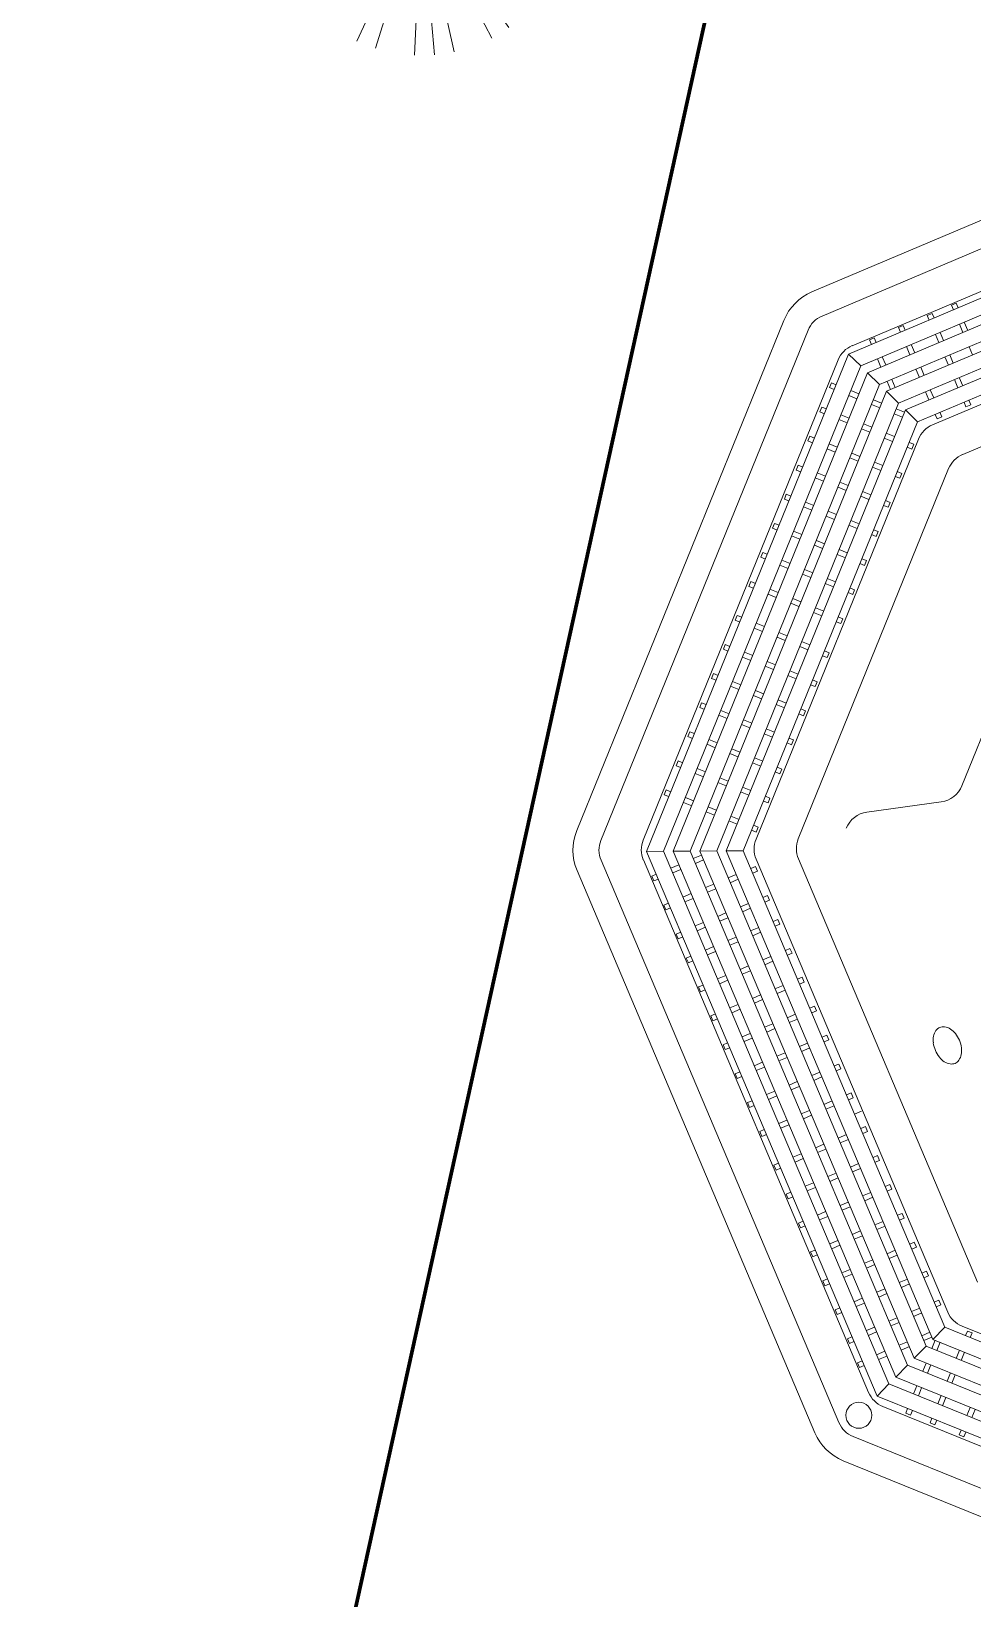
# Model space of a CAD drawing. Header units: millimetres. Extents: x 111 to 1506, y 14 to 566.
# Drawn here: x 230.77 to 232.576, y 185.044 to 188.053 of the extents above; entities that cross this region are included whole.
import ezdxf

# ---------------------------------------------------------------- set-up
doc = ezdxf.new("R2010")
doc.units = ezdxf.units.MM
for name, color, linetype, lineweight in [('G', 254, 'Continuous', 5), ('PALMERAS114', 114, 'Continuous', 5), ('PLUMA 0.05', 240, 'Continuous', 5)]:
    doc.layers.add(name, color=color, linetype=linetype, lineweight=lineweight)
doc.styles.add('ATTR', font='romans.shx', dxfattribs={"width": 0.8, "height": 2.52})

# ---------------------------------------------------------------- blocks, each defined once
blk = doc.blocks.new('EVG7')
for p, q in [((-6.59, 19.1), (-16.71, 56.87)), ((-3.91, 19.67), (-9.01, 58.4)), ((1.55, 19.67), (6.65, 58.4)), ((4.23, 19.1), (14.35, 56.87)), ((-11.62, 16.99), (-31.18, 50.87)), ((-9.21, 18.3), (-24.14, 54.35)), ((6.85, 18.3), (21.78, 54.35)), ((9.26, 16.99), (28.82, 50.87)), ((-13.82, 15.38), (-37.7, 46.51)), ((-16, 13.74), (-43.6, 41.34)), ((-17.84, 11.7), (-48.78, 35.44)), ((15.48, 11.7), (46.42, 35.44)), ((17.04, 9.43), (50.78, 28.91)), ((-20.59, 6.96), (-56.61, 21.87)), ((18.24, 6.96), (54.25, 21.87)), ((-21.61, 4.39), (-59.13, 14.44)), ((19.8, 1.68), (58.31, 6.74)), ((-22.19, -1.09), (-61.18, -1.09)), ((-22.16, -3.85), (-60.66, -8.92)), ((19.8, -3.85), (58.31, -8.92)), ((19.83, -1.09), (58.82, -1.09)), ((-20.59, -9.13), (-56.61, -24.05)), ((-19.4, -11.61), (-53.14, -31.09)), ((19.25, -6.56), (56.78, -16.62)), ((-17.84, -13.87), (-48.78, -37.61)), ((-13.82, -17.56), (-37.7, -48.69)), ((11.46, -17.56), (35.35, -48.69)), ((13.64, -15.91), (41.25, -43.51)), ((15.48, -13.87), (46.42, -37.61)), ((-11.62, -19.17), (-31.18, -53.05)), ((-9.21, -20.47), (-24.14, -56.52)), ((-6.59, -21.27), (-16.71, -59.04)), ((-3.91, -21.84), (-9.01, -60.57)), ((-1.18, -22.12), (-1.18, -61.09)), ((4.23, -21.27), (14.35, -59.04)), ((6.85, -20.47), (21.78, -56.52)), ((9.26, -19.17), (28.82, -53.05))]:
    blk.add_line(p, q)
at = {"style": 'ATTR', "width": 0.8, "flags": 9}
blk.add_attdef('ESTCODE', (0, 0), '', height=0.7, dxfattribs=at)
blk = doc.blocks.new('ala')
at = {"layer": 'PLUMA 0.05', "color": 25}
for p, q in [((1563.8225, 60.9364), (1563.8225, 59.8792)), ((1563.7475, 60.9053), (1563.7475, 59.9103)), ((1563.5475, 60.8225), (1563.5475, 59.9931)), ((1563.5619, 59.9634), (1563.5619, 60.4078)), ((1563.592, 59.951), (1563.592, 60.4078)), ((1563.609, 59.9439), (1563.609, 60.4078)), ((1563.639, 59.9315), (1563.639, 60.4078)), ((1563.6561, 59.9244), (1563.6561, 60.4078)), ((1563.6861, 59.912), (1563.6861, 60.4078)), ((1563.7031, 59.9049), (1563.7031, 60.4078)), ((1563.7331, 59.8925), (1563.7331, 60.4078)), ((1563.6861, 60.0764), (1563.7031, 60.0764)), ((1563.7331, 60.0764), (1563.7428, 60.0764)), ((1563.7428, 60.0764), (1563.7428, 60.0664)), ((1563.7031, 60.0664), (1563.6861, 60.0664)), ((1563.7428, 60.0664), (1563.7331, 60.0664)), ((1563.5523, 60.0161), (1563.5523, 60.0061)), ((1563.5523, 60.0161), (1563.5619, 60.0161)), ((1563.592, 60.0161), (1563.609, 60.0161)), ((1563.639, 60.0161), (1563.6561, 60.0161)), ((1563.6861, 60.0161), (1563.7031, 60.0161)), ((1563.7331, 60.0161), (1563.7428, 60.0161)), ((1563.7428, 60.0161), (1563.7428, 60.0061)), ((1561.9961, 59.365), (1561.3722, 59.9888)), ((1563.4579, 59.9888), (1562.834, 59.365)), ((1563.5619, 60.0061), (1563.5523, 60.0061)), ((1563.609, 60.0061), (1563.592, 60.0061)), ((1563.6561, 60.0061), (1563.639, 60.0061)), ((1563.7031, 60.0061), (1563.6861, 60.0061)), ((1563.7428, 60.0061), (1563.7331, 60.0061)), ((1561.965, 59.29), (1561.2972, 59.9578)), ((1563.5329, 59.9578), (1562.8651, 59.29)), ((1563.5619, 59.9634), (1563.2477, 59.6491)), ((1563.592, 59.951), (1563.2689, 59.6279)), ((1563.5619, 59.9634), (1563.592, 59.951)), ((1563.592, 59.9658), (1563.609, 59.9658)), ((1563.609, 59.9558), (1563.592, 59.9558)), ((1563.639, 59.9658), (1563.6561, 59.9658)), ((1563.6561, 59.9558), (1563.639, 59.9558)), ((1563.6861, 59.9658), (1563.7031, 59.9658)), ((1563.7031, 59.9558), (1563.6861, 59.9558)), ((1563.7331, 59.9658), (1563.7428, 59.9658)), ((1563.7428, 59.9558), (1563.7331, 59.9558)), ((1563.7428, 59.9658), (1563.7428, 59.9558)), ((1563.609, 59.9439), (1563.281, 59.6159)), ((1563.639, 59.9315), (1563.3022, 59.5947)), ((1563.6561, 59.9244), (1563.3143, 59.5826)), ((1563.5178, 59.9329), (1563.5249, 59.94)), ((1563.5178, 59.9329), (1563.5247, 59.9261)), ((1563.5317, 59.9332), (1563.5249, 59.94)), ((1563.5814, 59.9404), (1563.5935, 59.9284)), ((1563.6006, 59.9355), (1563.5885, 59.9475)), ((1563.609, 59.9439), (1563.639, 59.9315)), ((1563.6561, 59.9244), (1563.6861, 59.912)), ((1563.6861, 59.912), (1563.3355, 59.5614)), ((1563.7031, 59.9049), (1563.3475, 59.5493)), ((1563.7331, 59.8925), (1563.3687, 59.5281)), ((1563.4752, 59.8903), (1563.4823, 59.8974)), ((1563.4752, 59.8903), (1563.4821, 59.8835)), ((1563.4891, 59.8906), (1563.4823, 59.8974)), ((1563.5459, 59.9049), (1563.5579, 59.8928)), ((1563.565, 59.8999), (1563.553, 59.912)), ((1563.6147, 59.9072), (1563.6268, 59.8951)), ((1563.6338, 59.9022), (1563.6218, 59.9142)), ((1563.7031, 59.9049), (1563.7331, 59.8925)), ((1561.8822, 59.09), (1561.0972, 59.8749)), ((1563.7329, 59.8749), (1562.9479, 59.09)), ((1563.5033, 59.8623), (1563.5153, 59.8502)), ((1563.5224, 59.8573), (1563.5103, 59.8694)), ((1563.5792, 59.8716), (1563.5912, 59.8596)), ((1563.5983, 59.8666), (1563.5862, 59.8787)), ((1563.648, 59.8739), (1563.66, 59.8618)), ((1563.6671, 59.8689), (1563.6551, 59.881)), ((1561.8511, 59.015), (1561.0222, 59.8439)), ((1563.8079, 59.8439), (1562.979, 59.015)), ((1563.4326, 59.8477), (1563.4397, 59.8548)), ((1563.4326, 59.8477), (1563.4394, 59.8409)), ((1563.4465, 59.848), (1563.4397, 59.8548)), ((1563.5366, 59.829), (1563.5486, 59.817)), ((1563.5557, 59.824), (1563.5436, 59.8361)), ((1563.6124, 59.8384), (1563.6245, 59.8263)), ((1563.6316, 59.8334), (1563.6195, 59.8454)), ((1563.6813, 59.8406), (1563.6881, 59.8338)), ((1563.6881, 59.8338), (1563.6951, 59.8409)), ((1563.6951, 59.8409), (1563.6883, 59.8477)), ((1563.39, 59.8051), (1563.3971, 59.8122)), ((1563.39, 59.8051), (1563.3968, 59.7983)), ((1563.4039, 59.8054), (1563.3971, 59.8122)), ((1563.4607, 59.8197), (1563.4727, 59.8076)), ((1563.4798, 59.8147), (1563.4677, 59.8268)), ((1563.589, 59.7908), (1563.5769, 59.8028)), ((1563.6457, 59.8051), (1563.6525, 59.7983)), ((1563.6525, 59.7983), (1563.6596, 59.8053)), ((1563.6596, 59.8053), (1563.6528, 59.8121)), ((1563.3474, 59.7625), (1563.3545, 59.7696)), ((1563.3613, 59.7627), (1563.3545, 59.7696)), ((1563.4181, 59.7771), (1563.4301, 59.765)), ((1563.4372, 59.7721), (1563.4251, 59.7841)), ((1563.4939, 59.7864), (1563.506, 59.7743)), ((1563.5131, 59.7814), (1563.501, 59.7935)), ((1563.5698, 59.7957), (1563.5819, 59.7837)), ((1563.617, 59.7627), (1563.6102, 59.7695)), ((1563.3474, 59.7625), (1563.3542, 59.7557)), ((1563.3946, 59.7295), (1563.3825, 59.7415)), ((1563.4513, 59.7438), (1563.4634, 59.7317)), ((1563.4705, 59.7388), (1563.4584, 59.7509)), ((1563.5272, 59.7531), (1563.5393, 59.7411)), ((1563.5463, 59.7481), (1563.5343, 59.7602)), ((1563.6031, 59.7625), (1563.6099, 59.7556)), ((1563.6099, 59.7556), (1563.617, 59.7627)), ((1563.3048, 59.7199), (1563.3119, 59.727)), ((1563.3048, 59.7199), (1563.3116, 59.7131)), ((1563.3187, 59.7201), (1563.3119, 59.727)), ((1563.3754, 59.7345), (1563.3875, 59.7224)), ((1563.4846, 59.7105), (1563.4967, 59.6985)), ((1563.5037, 59.7055), (1563.4917, 59.7176)), ((1563.5605, 59.7199), (1563.5673, 59.713)), ((1563.5673, 59.713), (1563.5744, 59.7201)), ((1563.5744, 59.7201), (1563.5676, 59.7269)), ((1563.2622, 59.6773), (1563.2693, 59.6843)), ((1563.2761, 59.6775), (1563.2693, 59.6843)), ((1563.3328, 59.6918), (1563.3449, 59.6798)), ((1563.352, 59.6869), (1563.3399, 59.6989)), ((1563.4087, 59.7012), (1563.4208, 59.6891)), ((1563.4278, 59.6962), (1563.4158, 59.7083)), ((1563.5318, 59.6775), (1563.525, 59.6843)), ((1561.9706, 59.2609), (1561.5824, 59.6491)), ((1562.8595, 59.2609), (1563.2477, 59.6491)), ((1563.2477, 59.6491), (1563.2375, 59.6593)), ((1563.2622, 59.6773), (1563.269, 59.6705)), ((1563.2902, 59.6492), (1563.3023, 59.6372)), ((1563.3094, 59.6442), (1563.2973, 59.6563)), ((1563.3661, 59.6586), (1563.3782, 59.6465)), ((1563.3852, 59.6536), (1563.3732, 59.6656)), ((1563.442, 59.6679), (1563.4541, 59.6558)), ((1563.4611, 59.6629), (1563.4491, 59.675)), ((1563.5179, 59.6772), (1563.5247, 59.6704)), ((1563.5247, 59.6704), (1563.5318, 59.6775)), ((1561.9582, 59.2309), (1561.5612, 59.6279)), ((1562.8719, 59.2309), (1563.2689, 59.6279)), ((1563.2196, 59.6347), (1563.2125, 59.6276)), ((1563.2193, 59.6208), (1563.2125, 59.6276)), ((1563.2196, 59.6347), (1563.2264, 59.6278)), ((1563.3426, 59.611), (1563.3306, 59.623)), ((1563.3994, 59.6253), (1563.4114, 59.6132)), ((1563.4185, 59.6203), (1563.4065, 59.6324)), ((1563.4753, 59.6346), (1563.4821, 59.6278)), ((1563.4821, 59.6278), (1563.4892, 59.6349)), ((1563.4892, 59.6349), (1563.4823, 59.6417)), ((1561.9387, 59.1838), (1561.5279, 59.5947)), ((1561.9511, 59.2138), (1561.5491, 59.6159)), ((1562.415, 59.6028), (1562.5862, 59.6028)), ((1562.8789, 59.2138), (1563.281, 59.6159)), ((1562.8914, 59.1838), (1563.3022, 59.5947)), ((1563.177, 59.5921), (1563.1699, 59.585)), ((1563.177, 59.5921), (1563.1838, 59.5852)), ((1563.2526, 59.5875), (1563.2405, 59.5996)), ((1563.2476, 59.6066), (1563.2597, 59.5946)), ((1563.3235, 59.616), (1563.3356, 59.6039)), ((1563.3759, 59.5777), (1563.3638, 59.5898)), ((1563.4327, 59.592), (1563.4395, 59.5852)), ((1563.4395, 59.5852), (1563.4466, 59.5923)), ((1563.4466, 59.5923), (1563.4397, 59.5991)), ((1561.9192, 59.1368), (1561.4946, 59.5614)), ((1561.9316, 59.1668), (1561.5158, 59.5826)), ((1562.6295, 59.5778), (1562.7016, 59.4528)), ((1562.8984, 59.1668), (1563.3143, 59.5826)), ((1562.9109, 59.1368), (1563.3355, 59.5614)), ((1563.1767, 59.5782), (1563.1699, 59.585)), ((1563.205, 59.564), (1563.2171, 59.552)), ((1563.2859, 59.5542), (1563.2738, 59.5663)), ((1563.2809, 59.5733), (1563.2929, 59.5613)), ((1563.3568, 59.5827), (1563.3688, 59.5706)), ((1561.8997, 59.0897), (1561.4613, 59.5281)), ((1561.9121, 59.1197), (1561.4825, 59.5493)), ((1562.9179, 59.1197), (1563.3475, 59.5493)), ((1562.9304, 59.0897), (1563.3687, 59.5281)), ((1563.1343, 59.5494), (1563.1273, 59.5424)), ((1563.1341, 59.5355), (1563.1273, 59.5424)), ((1563.1343, 59.5494), (1563.1412, 59.5426)), ((1563.21, 59.5449), (1563.1979, 59.5569)), ((1563.2383, 59.5307), (1563.2503, 59.5187)), ((1563.3191, 59.5209), (1563.3071, 59.533)), ((1563.3142, 59.5401), (1563.3262, 59.528)), ((1563.39, 59.5494), (1563.3969, 59.5426)), ((1563.3969, 59.5426), (1563.4039, 59.5497)), ((1563.4039, 59.5497), (1563.3971, 59.5565)), ((1563.0917, 59.5068), (1563.0847, 59.4998)), ((1563.0915, 59.4929), (1563.0847, 59.4998)), ((1563.0917, 59.5068), (1563.0986, 59.5)), ((1563.1674, 59.5023), (1563.1553, 59.5143)), ((1563.1624, 59.5214), (1563.1744, 59.5093)), ((1563.2433, 59.5116), (1563.2312, 59.5237)), ((1563.3472, 59.4929), (1563.3404, 59.4997)), ((1563.3543, 59.5), (1563.3472, 59.4929)), ((1563.3474, 59.5068), (1563.3543, 59.5)), ((1563.1248, 59.4597), (1563.1127, 59.4717)), ((1563.1198, 59.4788), (1563.1318, 59.4667)), ((1563.2007, 59.469), (1563.1886, 59.4811)), ((1563.1957, 59.4881), (1563.2077, 59.4761)), ((1563.2765, 59.4783), (1563.2645, 59.4904)), ((1563.2716, 59.4975), (1563.2836, 59.4854)), ((1563.0491, 59.4642), (1563.0421, 59.4571)), ((1563.0489, 59.4503), (1563.0421, 59.4571)), ((1563.0491, 59.4642), (1563.0559, 59.4574)), ((1563.158, 59.4264), (1563.146, 59.4384)), ((1563.1531, 59.4455), (1563.1651, 59.4335)), ((1563.2339, 59.4357), (1563.2219, 59.4478)), ((1563.2289, 59.4549), (1563.241, 59.4428)), ((1563.3046, 59.4503), (1563.2978, 59.4571)), ((1563.3116, 59.4574), (1563.3046, 59.4503)), ((1563.3048, 59.4642), (1563.3116, 59.4574)), ((1563.0065, 59.4216), (1562.9994, 59.4145)), ((1563.0063, 59.4077), (1562.9994, 59.4145)), ((1563.0065, 59.4216), (1563.0133, 59.4148)), ((1563.0822, 59.417), (1563.0701, 59.4291)), ((1563.0772, 59.4362), (1563.0892, 59.4241)), ((1563.1863, 59.4122), (1563.1984, 59.4002)), ((1563.262, 59.4077), (1563.2551, 59.4145)), ((1563.269, 59.4148), (1563.262, 59.4077)), ((1563.2622, 59.4216), (1563.269, 59.4148)), ((1562.9639, 59.379), (1562.9568, 59.3719)), ((1562.9639, 59.379), (1562.9707, 59.3722)), ((1563.0395, 59.3744), (1563.0275, 59.3865)), ((1563.0346, 59.3936), (1563.0466, 59.3815)), ((1563.1154, 59.3838), (1563.1034, 59.3958)), ((1563.1104, 59.4029), (1563.1225, 59.3908)), ((1563.1913, 59.3931), (1563.1793, 59.4052)), ((1563.2196, 59.379), (1563.2264, 59.3721)), ((1562.7986, 59.3503), (1562.0314, 59.3503)), ((1562.9637, 59.3651), (1562.9568, 59.3719)), ((1562.9919, 59.351), (1563.004, 59.3389)), ((1563.0728, 59.3412), (1563.0608, 59.3532)), ((1563.0678, 59.3603), (1563.0799, 59.3482)), ((1563.1487, 59.3505), (1563.1366, 59.3626)), ((1563.1437, 59.3696), (1563.1558, 59.3576)), ((1563.2194, 59.3651), (1563.2125, 59.3719)), ((1563.2264, 59.3721), (1563.2194, 59.3651)), ((1561.9017, 59.3435), (1561.8949, 59.3366)), ((1561.9017, 59.3435), (1561.9088, 59.3364)), ((1561.902, 59.3296), (1561.9088, 59.3364)), ((1562.9284, 59.3435), (1562.9213, 59.3364)), ((1562.9281, 59.3296), (1562.9213, 59.3364)), ((1562.9284, 59.3435), (1562.9352, 59.3366)), ((1562.9969, 59.3318), (1562.9849, 59.3439)), ((1563.0252, 59.3177), (1563.0373, 59.3056)), ((1563.1061, 59.3079), (1563.094, 59.3199)), ((1563.1011, 59.327), (1563.1132, 59.315)), ((1563.1767, 59.3225), (1563.1699, 59.3293)), ((1563.1838, 59.3295), (1563.1767, 59.3225)), ((1563.177, 59.3364), (1563.1838, 59.3295)), ((1561.7999, 59.2986), (1561.8119, 59.3106)), ((1561.8737, 59.3154), (1561.8616, 59.3034)), ((1561.8687, 59.2963), (1561.8807, 59.3083)), ((1561.9443, 59.3008), (1561.9375, 59.294)), ((1561.9443, 59.3008), (1561.9514, 59.2938)), ((1561.9446, 59.287), (1561.9514, 59.2938)), ((1562.8858, 59.3008), (1562.8787, 59.2938)), ((1562.8855, 59.287), (1562.8787, 59.2938)), ((1562.8858, 59.3008), (1562.8926, 59.294)), ((1562.9614, 59.2963), (1562.9493, 59.3083)), ((1562.9564, 59.3154), (1562.9685, 59.3034)), ((1563.0302, 59.2986), (1563.0181, 59.3106)), ((1563.1344, 59.2937), (1563.1412, 59.2869)), ((1561.7716, 59.2844), (1561.7595, 59.2723)), ((1561.7666, 59.2653), (1561.7787, 59.2773)), ((1561.8404, 59.2821), (1561.8283, 59.2701)), ((1561.8354, 59.263), (1561.8475, 59.2751)), ((1561.9163, 59.2728), (1561.9042, 59.2607)), ((1561.9113, 59.2537), (1561.9234, 59.2657)), ((1561.9706, 59.2609), (1561.9582, 59.2309)), ((1561.9706, 59.2609), (1562.8595, 59.2609)), ((1562.8297, 59.2753), (1562.0004, 59.2753)), ((1562.0233, 59.2705), (1562.0133, 59.2705)), ((1562.0133, 59.2609), (1562.0133, 59.2705)), ((1562.0233, 59.2705), (1562.0233, 59.2609)), ((1562.0836, 59.2705), (1562.0736, 59.2705)), ((1562.0736, 59.2609), (1562.0736, 59.2705)), ((1562.0836, 59.2705), (1562.0836, 59.2609)), ((1562.1439, 59.2705), (1562.1339, 59.2705)), ((1562.1339, 59.2609), (1562.1339, 59.2705)), ((1562.1439, 59.2705), (1562.1439, 59.2609)), ((1562.2041, 59.2705), (1562.1941, 59.2705)), ((1562.1941, 59.2609), (1562.1941, 59.2705)), ((1562.2041, 59.2705), (1562.2041, 59.2609)), ((1562.2644, 59.2705), (1562.2544, 59.2705)), ((1562.2544, 59.2609), (1562.2544, 59.2705)), ((1562.2644, 59.2705), (1562.2644, 59.2609)), ((1562.3246, 59.2705), (1562.3146, 59.2705)), ((1562.3146, 59.2609), (1562.3146, 59.2705)), ((1562.3246, 59.2705), (1562.3246, 59.2609)), ((1562.3849, 59.2705), (1562.3749, 59.2705)), ((1562.3749, 59.2609), (1562.3749, 59.2705)), ((1562.3849, 59.2705), (1562.3849, 59.2609)), ((1562.4452, 59.2705), (1562.4552, 59.2705)), ((1562.4452, 59.2705), (1562.4452, 59.2609)), ((1562.4552, 59.2609), (1562.4552, 59.2705)), ((1562.5054, 59.2705), (1562.5154, 59.2705)), ((1562.5054, 59.2705), (1562.5054, 59.2609)), ((1562.5154, 59.2609), (1562.5154, 59.2705)), ((1562.5657, 59.2705), (1562.5757, 59.2705)), ((1562.5657, 59.2705), (1562.5657, 59.2609)), ((1562.5757, 59.2609), (1562.5757, 59.2705)), ((1562.626, 59.2705), (1562.636, 59.2705)), ((1562.626, 59.2705), (1562.626, 59.2609)), ((1562.636, 59.2609), (1562.636, 59.2705)), ((1562.6862, 59.2705), (1562.6962, 59.2705)), ((1562.6862, 59.2705), (1562.6862, 59.2609)), ((1562.6962, 59.2609), (1562.6962, 59.2705)), ((1562.7465, 59.2705), (1562.7565, 59.2705)), ((1562.7465, 59.2705), (1562.7465, 59.2609)), ((1562.7565, 59.2609), (1562.7565, 59.2705)), ((1562.8067, 59.2705), (1562.8167, 59.2705)), ((1562.8067, 59.2705), (1562.8067, 59.2609)), ((1562.8167, 59.2609), (1562.8167, 59.2705)), ((1562.8595, 59.2609), (1562.8719, 59.2309)), ((1562.9188, 59.2537), (1562.9067, 59.2657)), ((1562.9138, 59.2728), (1562.9259, 59.2607)), ((1562.9947, 59.263), (1562.9826, 59.2751)), ((1562.9897, 59.2821), (1563.0017, 59.2701)), ((1563.0635, 59.2653), (1563.0514, 59.2773)), ((1563.0585, 59.2844), (1563.0706, 59.2723)), ((1563.1341, 59.2798), (1563.1273, 59.2867)), ((1563.1412, 59.2869), (1563.1341, 59.2798)), ((1561.7383, 59.2511), (1561.7315, 59.2443)), ((1561.7315, 59.2443), (1561.7386, 59.2372)), ((1561.7386, 59.2372), (1561.7454, 59.2441)), ((1561.8071, 59.2489), (1561.7951, 59.2368)), ((1561.8021, 59.2297), (1561.8142, 59.2418)), ((1561.883, 59.2395), (1561.8709, 59.2275)), ((1561.878, 59.2204), (1561.8901, 59.2325)), ((1561.9582, 59.2309), (1562.8719, 59.2309)), ((1561.9631, 59.2138), (1561.9631, 59.2309)), ((1561.9731, 59.2309), (1561.9731, 59.2138)), ((1562.0133, 59.2138), (1562.0133, 59.2309)), ((1562.0233, 59.2309), (1562.0233, 59.2138)), ((1562.0736, 59.2138), (1562.0736, 59.2309)), ((1562.0836, 59.2309), (1562.0836, 59.2138)), ((1562.1339, 59.2138), (1562.1339, 59.2309)), ((1562.1439, 59.2309), (1562.1439, 59.2138)), ((1562.1941, 59.2138), (1562.1941, 59.2309)), ((1562.2041, 59.2309), (1562.2041, 59.2138)), ((1562.2544, 59.2138), (1562.2544, 59.2309)), ((1562.2644, 59.2309), (1562.2644, 59.2138)), ((1562.3146, 59.2138), (1562.3146, 59.2309)), ((1562.3246, 59.2309), (1562.3246, 59.2138)), ((1562.3749, 59.2138), (1562.3749, 59.2309)), ((1562.3849, 59.2309), (1562.3849, 59.2138)), ((1562.4452, 59.2309), (1562.4452, 59.2138)), ((1562.4552, 59.2138), (1562.4552, 59.2309)), ((1562.5054, 59.2309), (1562.5054, 59.2138)), ((1562.5154, 59.2138), (1562.5154, 59.2309)), ((1562.5657, 59.2309), (1562.5657, 59.2138)), ((1562.5757, 59.2138), (1562.5757, 59.2309)), ((1562.626, 59.2309), (1562.626, 59.2138)), ((1562.636, 59.2138), (1562.636, 59.2309)), ((1562.6862, 59.2309), (1562.6862, 59.2138)), ((1562.6962, 59.2138), (1562.6962, 59.2309)), ((1562.7465, 59.2309), (1562.7465, 59.2138)), ((1562.7565, 59.2138), (1562.7565, 59.2309)), ((1562.8067, 59.2309), (1562.8067, 59.2138)), ((1562.8167, 59.2138), (1562.8167, 59.2309)), ((1562.9521, 59.2204), (1562.94, 59.2325)), ((1562.9471, 59.2395), (1562.9591, 59.2275)), ((1563.0279, 59.2297), (1563.0159, 59.2418)), ((1563.023, 59.2489), (1563.035, 59.2368)), ((1563.0915, 59.2372), (1563.0847, 59.2441)), ((1563.0986, 59.2443), (1563.0915, 59.2372)), ((1563.0918, 59.2511), (1563.0986, 59.2443)), ((1561.7738, 59.2156), (1561.767, 59.2088)), ((1561.767, 59.2088), (1561.7741, 59.2017)), ((1561.7741, 59.2017), (1561.7809, 59.2085)), ((1561.8497, 59.2063), (1561.8377, 59.1942)), ((1561.8447, 59.1871), (1561.8568, 59.1992)), ((1561.9256, 59.1969), (1561.9136, 59.1849)), ((1561.9511, 59.2138), (1561.9387, 59.1838)), ((1561.9511, 59.2138), (1562.8789, 59.2138)), ((1562.8789, 59.2138), (1562.8914, 59.1838)), ((1562.9045, 59.1969), (1562.9165, 59.1849)), ((1562.9853, 59.1871), (1562.9733, 59.1992)), ((1562.9803, 59.2063), (1562.9924, 59.1942)), ((1563.056, 59.2017), (1563.0492, 59.2085)), ((1563.0631, 59.2088), (1563.056, 59.2017)), ((1563.0562, 59.2156), (1563.0631, 59.2088)), ((1561.8165, 59.173), (1561.8096, 59.1662)), ((1561.9316, 59.1668), (1561.9192, 59.1368)), ((1561.9206, 59.1778), (1561.9327, 59.1898)), ((1561.9316, 59.1668), (1562.8984, 59.1668)), ((1561.9387, 59.1838), (1562.8914, 59.1838)), ((1561.9631, 59.1668), (1561.9631, 59.1838)), ((1561.9731, 59.1838), (1561.9731, 59.1668)), ((1562.0133, 59.1668), (1562.0133, 59.1838)), ((1562.0233, 59.1838), (1562.0233, 59.1668)), ((1562.0736, 59.1668), (1562.0736, 59.1838)), ((1562.0836, 59.1838), (1562.0836, 59.1668)), ((1562.1339, 59.1668), (1562.1339, 59.1838)), ((1562.1439, 59.1838), (1562.1439, 59.1668)), ((1562.1941, 59.1668), (1562.1941, 59.1838)), ((1562.2041, 59.1838), (1562.2041, 59.1668)), ((1562.2544, 59.1668), (1562.2544, 59.1838)), ((1562.2644, 59.1838), (1562.2644, 59.1668)), ((1562.3146, 59.1668), (1562.3146, 59.1838)), ((1562.3246, 59.1838), (1562.3246, 59.1668)), ((1562.3749, 59.1668), (1562.3749, 59.1838)), ((1562.3849, 59.1838), (1562.3849, 59.1668)), ((1562.4452, 59.1838), (1562.4452, 59.1668)), ((1562.4552, 59.1668), (1562.4552, 59.1838)), ((1562.5054, 59.1838), (1562.5054, 59.1668)), ((1562.5154, 59.1668), (1562.5154, 59.1838)), ((1562.5657, 59.1838), (1562.5657, 59.1668)), ((1562.5757, 59.1668), (1562.5757, 59.1838)), ((1562.626, 59.1838), (1562.626, 59.1668)), ((1562.636, 59.1668), (1562.636, 59.1838)), ((1562.6862, 59.1838), (1562.6862, 59.1668)), ((1562.6962, 59.1668), (1562.6962, 59.1838)), ((1562.7465, 59.1838), (1562.7465, 59.1668)), ((1562.7565, 59.1668), (1562.7565, 59.1838)), ((1562.8067, 59.1838), (1562.8067, 59.1668)), ((1562.8167, 59.1668), (1562.8167, 59.1838)), ((1562.9094, 59.1778), (1562.8974, 59.1898)), ((1562.8984, 59.1668), (1562.9109, 59.1368)), ((1563.0136, 59.173), (1563.0204, 59.1662)), ((1561.8096, 59.1662), (1561.8167, 59.1591)), ((1561.8167, 59.1591), (1561.8235, 59.1659)), ((1561.8923, 59.1636), (1561.8803, 59.1516)), ((1561.8874, 59.1445), (1561.8994, 59.1566)), ((1561.9192, 59.1368), (1562.9109, 59.1368)), ((1561.9631, 59.1197), (1561.9631, 59.1368)), ((1561.9731, 59.1368), (1561.9731, 59.1197)), ((1562.0133, 59.1197), (1562.0133, 59.1368)), ((1562.0233, 59.1368), (1562.0233, 59.1197)), ((1562.0736, 59.1197), (1562.0736, 59.1368)), ((1562.0836, 59.1368), (1562.0836, 59.1197)), ((1562.1339, 59.1197), (1562.1339, 59.1368)), ((1562.1439, 59.1368), (1562.1439, 59.1197)), ((1562.1941, 59.1197), (1562.1941, 59.1368)), ((1562.2041, 59.1368), (1562.2041, 59.1197)), ((1562.2544, 59.1197), (1562.2544, 59.1368)), ((1562.2644, 59.1368), (1562.2644, 59.1197)), ((1562.3146, 59.1197), (1562.3146, 59.1368)), ((1562.3246, 59.1368), (1562.3246, 59.1197)), ((1562.3749, 59.1197), (1562.3749, 59.1368)), ((1562.3849, 59.1368), (1562.3849, 59.1197)), ((1562.4452, 59.1368), (1562.4452, 59.1197)), ((1562.4552, 59.1197), (1562.4552, 59.1368)), ((1562.5054, 59.1368), (1562.5054, 59.1197)), ((1562.5154, 59.1197), (1562.5154, 59.1368)), ((1562.5657, 59.1368), (1562.5657, 59.1197)), ((1562.5757, 59.1197), (1562.5757, 59.1368)), ((1562.626, 59.1368), (1562.626, 59.1197)), ((1562.636, 59.1197), (1562.636, 59.1368)), ((1562.6862, 59.1368), (1562.6862, 59.1197)), ((1562.6962, 59.1197), (1562.6962, 59.1368)), ((1562.7465, 59.1368), (1562.7465, 59.1197)), ((1562.7565, 59.1197), (1562.7565, 59.1368)), ((1562.8067, 59.1368), (1562.8067, 59.1197)), ((1562.8167, 59.1197), (1562.8167, 59.1368)), ((1562.9427, 59.1445), (1562.9307, 59.1566)), ((1562.9377, 59.1636), (1562.9498, 59.1516)), ((1563.0134, 59.1591), (1563.0065, 59.1659)), ((1563.0204, 59.1662), (1563.0134, 59.1591)), ((1561.8591, 59.1304), (1561.8522, 59.1235)), ((1561.8522, 59.1235), (1561.8593, 59.1165)), ((1561.8593, 59.1165), (1561.8661, 59.1233)), ((1561.9121, 59.1197), (1561.8997, 59.0897)), ((1561.9121, 59.1197), (1562.9179, 59.1197)), ((1562.9179, 59.1197), (1562.9304, 59.0897)), ((1562.9708, 59.1165), (1562.9639, 59.1233)), ((1562.9778, 59.1235), (1562.9708, 59.1165)), ((1562.971, 59.1304), (1562.9778, 59.1235)), ((1561.8997, 59.0897), (1562.9304, 59.0897)), ((1561.9631, 59.0801), (1561.9631, 59.0897)), ((1561.9731, 59.0801), (1561.9631, 59.0801)), ((1561.9731, 59.0897), (1561.9731, 59.0801)), ((1562.0133, 59.0801), (1562.0133, 59.0897)), ((1562.0233, 59.0801), (1562.0133, 59.0801)), ((1562.0233, 59.0897), (1562.0233, 59.0801)), ((1562.0736, 59.0801), (1562.0736, 59.0897)), ((1562.0836, 59.0801), (1562.0736, 59.0801)), ((1562.0836, 59.0897), (1562.0836, 59.0801)), ((1562.1339, 59.0801), (1562.1339, 59.0897)), ((1562.1439, 59.0801), (1562.1339, 59.0801)), ((1562.1439, 59.0897), (1562.1439, 59.0801)), ((1562.1941, 59.0801), (1562.1941, 59.0897)), ((1562.2041, 59.0801), (1562.1941, 59.0801)), ((1562.2041, 59.0897), (1562.2041, 59.0801)), ((1562.2544, 59.0801), (1562.2544, 59.0897)), ((1562.2644, 59.0801), (1562.2544, 59.0801)), ((1562.2644, 59.0897), (1562.2644, 59.0801)), ((1562.3146, 59.0801), (1562.3146, 59.0897)), ((1562.3246, 59.0801), (1562.3146, 59.0801)), ((1562.3246, 59.0897), (1562.3246, 59.0801)), ((1562.3749, 59.0801), (1562.3749, 59.0897)), ((1562.3849, 59.0801), (1562.3749, 59.0801)), ((1562.3849, 59.0897), (1562.3849, 59.0801)), ((1562.4452, 59.0897), (1562.4452, 59.0801)), ((1562.4452, 59.0801), (1562.4552, 59.0801)), ((1562.4552, 59.0801), (1562.4552, 59.0897)), ((1562.5054, 59.0897), (1562.5054, 59.0801)), ((1562.5054, 59.0801), (1562.5154, 59.0801)), ((1562.5154, 59.0801), (1562.5154, 59.0897)), ((1562.5657, 59.0897), (1562.5657, 59.0801)), ((1562.5657, 59.0801), (1562.5757, 59.0801)), ((1562.5757, 59.0801), (1562.5757, 59.0897)), ((1562.626, 59.0897), (1562.626, 59.0801)), ((1562.626, 59.0801), (1562.636, 59.0801)), ((1562.636, 59.0801), (1562.636, 59.0897)), ((1562.6862, 59.0897), (1562.6862, 59.0801)), ((1562.6862, 59.0801), (1562.6962, 59.0801)), ((1562.6962, 59.0801), (1562.6962, 59.0897)), ((1562.7465, 59.0897), (1562.7465, 59.0801)), ((1562.7465, 59.0801), (1562.7565, 59.0801)), ((1562.7565, 59.0801), (1562.7565, 59.0897)), ((1562.8067, 59.0897), (1562.8067, 59.0801)), ((1562.8067, 59.0801), (1562.8167, 59.0801)), ((1562.8167, 59.0801), (1562.8167, 59.0897)), ((1562.9126, 59.0753), (1561.9175, 59.0753)), ((1562.9436, 59.0003), (1561.8865, 59.0003))]:
    blk.add_line(p, q, dxfattribs=at)
blk.add_lwpolyline([(1563.8725, 60.9364), (1563.8725, 59.8792, -0.198912), (1563.8432, 59.8085), (1563.0143, 58.9796, -0.198912), (1562.9436, 58.9503), (1561.8865, 58.9503, -0.198912), (1561.8157, 58.9796), (1560.9868, 59.8085, -0.198912), (1560.9575, 59.8792), (1560.9575, 60.9364, -0.198912), (1560.9868, 61.0071), (1561.8157, 61.836, -0.198912), (1561.8865, 61.8653), (1562.9436, 61.8653, -0.198912), (1563.0143, 61.836), (1563.8432, 61.0071, -0.198912)], format="xyb", close=True, dxfattribs=at)
blk.add_circle((1563.7805, 59.874), 0.025, dxfattribs=at)
for centre, radius, start, end in [((1563.4975, 59.9931), 0.05, 315, 0), ((1563.6975, 59.9103), 0.05, 315, 0), ((1563.7725, 59.8792), 0.05, 315, 0), ((1563.0666, 59.7503), 0.0402, 150.4371, 168.6901), ((1563.0804, 59.7424), 0.0561, 135, 150.4371), ((1563.0804, 59.7424), 0.0561, 119.5629, 135), ((1563.0726, 59.7562), 0.0402, 101.3099, 119.5629), ((1563.0703, 59.7676), 0.0286, 76.8535, 101.3099), ((1563.0729, 59.7789), 0.017, 45, 76.8535), ((1563.0729, 59.7789), 0.017, 13.1465, 45), ((1563.0503, 59.7785), 0.0402, 330.4371, 348.6901), ((1563.0617, 59.7763), 0.0286, 348.6901, 13.1465), ((1563.0552, 59.7526), 0.0286, 168.6901, 193.1465), ((1563.044, 59.7499), 0.017, 193.1465, 225), ((1563.0365, 59.7864), 0.0561, 299.5629, 315), ((1563.0365, 59.7864), 0.0561, 315, 330.4371), ((1563.044, 59.7499), 0.017, 225, 256.8535), ((1563.0466, 59.7612), 0.0286, 256.8535, 281.3099), ((1563.0443, 59.7726), 0.0402, 281.3099, 299.5629), ((1562.5862, 59.5528), 0.05, 30, 90), ((1562.7449, 59.4778), 0.05, 210, 270), ((1562.0314, 59.4003), 0.05, 225, 270), ((1562.7986, 59.4003), 0.05, 270, 315), ((1562.0004, 59.3253), 0.05, 225, 270), ((1562.8297, 59.3253), 0.05, 270, 315), ((1561.9175, 59.1253), 0.05, 225, 270), ((1562.9126, 59.1253), 0.05, 270, 315), ((1561.8865, 59.0503), 0.05, 225, 270), ((1562.9436, 59.0503), 0.05, 270, 315)]:
    blk.add_arc(centre, radius, start, end, dxfattribs=at)

msp = doc.modelspace()

# ---------------------------------------------------------------- hatches: boundary and pattern name
at = {"layer": 'G', "lineweight": 100, "ltscale": 1000}
h = msp.add_hatch(dxfattribs=at)
h.set_pattern_fill('AR-HBONE', color=256, scale=0.046, angle=-22.08523, style=0)
h.set_pattern_definition([(22.914772, (777.23143, 1670.63463), (0.097837146, 0.241122153), [0.552, -0.184]), (112.914772, (777.40091, 1670.70627), (0.097837146, 0.241122153), [0.552, -0.184])])
edge = h.paths.add_edge_path()
edge.add_line((221.74739, 201.07699), (222.24177, 203.56684))
edge.add_line((222.24177, 203.56684), (283.25265, 176.18215))
edge.add_line((283.25265, 176.18215), (282.61554, 174.27589))
edge.add_line((282.61554, 174.27589), (222.04443, 201.46319))

# ---------------------------------------------------------------- linework, layer by layer
at = {"lineweight": 100, "ltscale": 1000}
msp.add_line((233.84264, 196.16757), (231.18568, 184.08754), dxfattribs=at)

# ---------------------------------------------------------------- block references
at = {"color": 251, "lineweight": 100, "rotation": 247.9147716791316}
msp.add_blockref('ala', (764.8355, 1656.94654), dxfattribs=at)
at = {"layer": 'PALMERAS114', "extrusion": (0, 0, -1), "xscale": -0.004880888891868356, "yscale": 0.004880888891718753, "zscale": -0.004880888891868356, "rotation": 294.9205878507973}
msp.add_blockref('EVG7', (-231.51529, 188.30738), dxfattribs=at)

doc.saveas('drawing.dxf')
